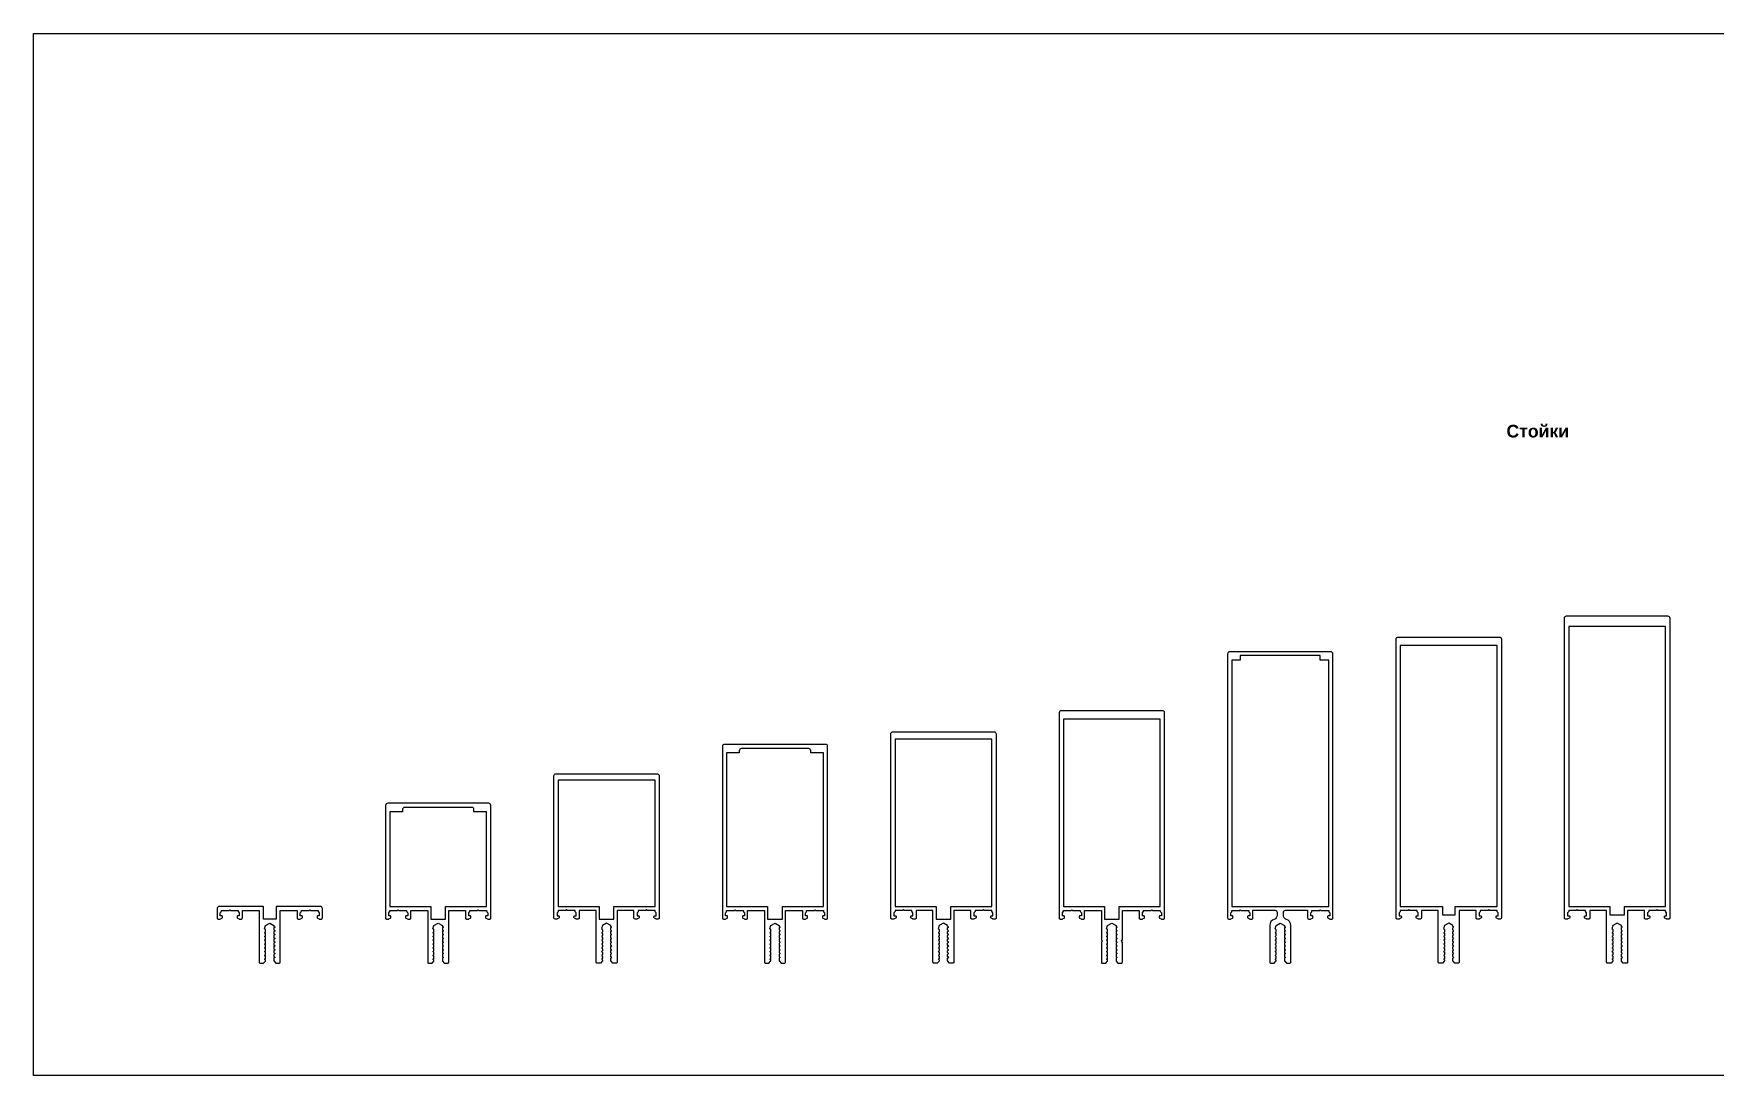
# Model space of a CAD drawing. Header units: millimetres. Extents: x 1744 to 18744, y -2272 to 2782.
# Drawn here: x 1744 to 2542, y 2287 to 2782 of the extents above; entities that cross this region are included whole.
import ezdxf

# ---------------------------------------------------------------- set-up
doc = ezdxf.new("R2010")
doc.units = ezdxf.units.MM
doc.layers.add('Текстовый', color=7, linetype='Continuous', lineweight=9)
doc.styles.add('Каталожный', font='isocpeur.ttf', dxfattribs={"height": 2.5})

# ---------------------------------------------------------------- blocks, each defined once
blk = doc.blocks.new('КП45367')
at = {"color": 146, "true_color": 0x105689}
blk.add_lwpolyline([(3, 26.7), (3, 21), (-3, 21), (-3, 26.7, 0.414214), (-3.3, 27), (-24, 27, 0.414214), (-25, 26), (-25, 21.5, 0.414214), (-24.5, 21), (-23.57, 21, 0.116434), (-23.44, 21.03), (-22.67, 21.42, 0.284079), (-22.5, 21.69), (-22.5, 22.2, 0.414214), (-22.8, 22.5), (-23.5, 22.5), (-23.5, 24), (-23.09, 24.41, 0.198912), (-23, 24.62), (-23, 25), (-19.44, 25, 0.284079), (-19.17, 25.17), (-19, 25.5), (-18.83, 25.17, 0.284079), (-18.56, 25), (-15, 25), (-15, 24.62, 0.198912), (-14.91, 24.41), (-14.5, 24), (-14.5, 22.5), (-15.2, 22.5, 0.414214), (-15.5, 22.2), (-15.5, 21.69, 0.284079), (-15.33, 21.42), (-14.56, 21.03, 0.116434), (-14.43, 21), (-13.5, 21, 0.414214), (-13, 21.5), (-13, 25), (-5, 25), (-5, 0.5, 0.414214), (-4.5, 0), (-3.12, 0, 0.198912), (-2.91, 0.09), (-2.09, 0.91, 0.198912), (-2, 1.12), (-2, 1.46, 0.284079), (-2.17, 1.73), (-2.5, 1.9), (-2.17, 2.07, 0.284079), (-2, 2.34), (-2, 3.26, 0.284079), (-2.17, 3.53), (-2.5, 3.7), (-2.17, 3.87, 0.284079), (-2, 4.14), (-2, 5.06, 0.284079), (-2.17, 5.33), (-2.5, 5.5), (-2.17, 5.67, 0.284079), (-2, 5.94), (-2, 6.86, 0.284079), (-2.17, 7.13), (-2.5, 7.3), (-2.17, 7.47, 0.284079), (-2, 7.74), (-2, 8.66, 0.284079), (-2.17, 8.93), (-2.5, 9.1), (-2.17, 9.27, 0.284079), (-2, 9.54), (-2, 10.46, 0.284079), (-2.17, 10.73), (-2.5, 10.9), (-2.17, 11.07, 0.284079), (-2, 11.34), (-2, 12.26, 0.284079), (-2.17, 12.53), (-2.5, 12.7), (-2.17, 12.87, 0.284079), (-2, 13.14), (-2, 14.06, 0.284079), (-2.17, 14.33), (-2.5, 14.5), (-2.17, 14.67, 0.284079), (-2, 14.94), (-2, 15.86, 0.284079), (-2.17, 16.13), (-2.5, 16.3), (-2, 18), (0, 19), (2, 18), (2, 17.64, 0.284079), (2.17, 17.37), (2.5, 17.2), (2.17, 17.03, 0.284079), (2, 16.76), (2, 15.84, 0.284079), (2.17, 15.57), (2.5, 15.4), (2.17, 15.23, 0.284079), (2, 14.96), (2, 14.04, 0.284079), (2.17, 13.77), (2.5, 13.6), (2.17, 13.43, 0.284079), (2, 13.16), (2, 12.24, 0.284079), (2.17, 11.97), (2.5, 11.8), (2.17, 11.63, 0.284079), (2, 11.36), (2, 10.44, 0.284079), (2.17, 10.17), (2.5, 10), (2.17, 9.83, 0.284079), (2, 9.56), (2, 8.64, 0.284079), (2.17, 8.37), (2.5, 8.2), (2.17, 8.03, 0.284079), (2, 7.76), (2, 6.84, 0.284079), (2.17, 6.57), (2.5, 6.4), (2.17, 6.23, 0.284079), (2, 5.96), (2, 5.04, 0.284079), (2.17, 4.77), (2.5, 4.6), (2.17, 4.43, 0.284079), (2, 4.16), (2, 3.24, 0.284079), (2.17, 2.97), (2.5, 2.8), (2.17, 2.63, 0.284079), (2, 2.36), (2, 1.12, 0.198912), (2.09, 0.91), (2.91, 0.09, 0.198912), (3.12, 0), (4.5, 0, 0.414214), (5, 0.5), (5, 25), (13, 25), (13, 21.5, 0.414214), (13.5, 21), (14.43, 21, 0.116434), (14.56, 21.03), (15.33, 21.42, 0.284079), (15.5, 21.69), (15.5, 22.2, 0.414214), (15.2, 22.5), (14.5, 22.5), (14.5, 24), (14.91, 24.41, 0.198912), (15, 24.62), (15, 25), (18.56, 25, 0.284079), (18.83, 25.17), (19, 25.5), (19.17, 25.17, 0.284079), (19.44, 25), (23, 25), (23, 24.62, 0.198912), (23.09, 24.41), (23.5, 24), (23.5, 22.5), (22.8, 22.5, 0.414214), (22.5, 22.2), (22.5, 21.69, 0.284079), (22.67, 21.42), (23.44, 21.03, 0.116434), (23.57, 21), (24.5, 21, 0.414214), (25, 21.5), (25, 26, 0.414214), (24, 27), (3.3, 27, 0.414214)], format="xyb", close=True, dxfattribs=at)
blk = doc.blocks.new('КП45366')
at = {"color": 146, "true_color": 0x105689}
for points in [[(5, 25), (13, 25), (13, 21.5, 0.414214), (13.5, 21), (14.43, 21, 0.116434), (14.56, 21.03), (15.33, 21.42, 0.284079), (15.5, 21.69), (15.5, 22.2, 0.414214), (15.2, 22.5), (14.5, 22.5), (14.5, 24), (14.91, 24.41, 0.198912), (15, 24.62), (15, 25), (18.56, 25, 0.284079), (18.83, 25.17), (19, 25.5), (19.17, 25.17, 0.284079), (19.44, 25), (23, 25), (23, 24.62, 0.198912), (23.09, 24.41), (23.5, 24), (23.5, 22.5), (22.8, 22.5, 0.414214), (22.5, 22.2), (22.5, 21.69, 0.284079), (22.67, 21.42), (23.44, 21.03, 0.116434), (23.57, 21), (24.5, 21, 0.414214), (25, 21.5), (25, 75, 0.414214), (24, 76), (-24, 76, 0.414214), (-25, 75), (-25, 21.5, 0.414214), (-24.5, 21), (-23.57, 21, 0.116434), (-23.44, 21.03), (-22.67, 21.42, 0.284079), (-22.5, 21.69), (-22.5, 22.2, 0.414214), (-22.8, 22.5), (-23.5, 22.5), (-23.5, 24), (-23.09, 24.41, 0.198912), (-23, 24.62), (-23, 25), (-19.44, 25, 0.284079), (-19.17, 25.17), (-19, 25.5), (-18.83, 25.17, 0.284079), (-18.56, 25), (-15, 25), (-15, 24.62, 0.198912), (-14.91, 24.41), (-14.5, 24), (-14.5, 22.5), (-15.2, 22.5, 0.414214), (-15.5, 22.2), (-15.5, 21.69, 0.284079), (-15.33, 21.42), (-14.56, 21.03, 0.116434), (-14.43, 21), (-13.5, 21, 0.414214), (-13, 21.5), (-13, 25), (-5, 25), (-5, 0.5, 0.414214), (-4.5, 0), (-3.12, 0, 0.198912), (-2.91, 0.09), (-2.09, 0.91, 0.198912), (-2, 1.12), (-2, 1.46, 0.284079), (-2.17, 1.73), (-2.5, 1.9), (-2.17, 2.07, 0.284079), (-2, 2.34), (-2, 3.26, 0.284079), (-2.17, 3.53), (-2.5, 3.7), (-2.17, 3.87, 0.284079), (-2, 4.14), (-2, 5.06, 0.284079), (-2.17, 5.33), (-2.5, 5.5), (-2.17, 5.67, 0.284079), (-2, 5.94), (-2, 6.86, 0.284079), (-2.17, 7.13), (-2.5, 7.3), (-2.17, 7.47, 0.284079), (-2, 7.74), (-2, 8.66, 0.284079), (-2.17, 8.93), (-2.5, 9.1), (-2.17, 9.27, 0.284079), (-2, 9.54), (-2, 10.46, 0.284079), (-2.17, 10.73), (-2.5, 10.9), (-2.17, 11.07, 0.284079), (-2, 11.34), (-2, 12.26, 0.284079), (-2.17, 12.53), (-2.5, 12.7), (-2.17, 12.87, 0.284079), (-2, 13.14), (-2, 14.06, 0.284079), (-2.17, 14.33), (-2.5, 14.5), (-2.17, 14.67, 0.284079), (-2, 14.94), (-2, 15.86, 0.284079), (-2.17, 16.13), (-2.5, 16.3), (-2, 18), (0, 19), (2, 18), (2, 17.64, 0.284079), (2.17, 17.37), (2.5, 17.2), (2.17, 17.03, 0.284079), (2, 16.76), (2, 15.84, 0.284079), (2.17, 15.57), (2.5, 15.4), (2.17, 15.23, 0.284079), (2, 14.96), (2, 14.04, 0.284079), (2.17, 13.77), (2.5, 13.6), (2.17, 13.43, 0.284079), (2, 13.16), (2, 12.24, 0.284079), (2.17, 11.97), (2.5, 11.8), (2.17, 11.63, 0.284079), (2, 11.36), (2, 10.44, 0.284079), (2.17, 10.17), (2.5, 10), (2.17, 9.83, 0.284079), (2, 9.56), (2, 8.64, 0.284079), (2.17, 8.37), (2.5, 8.2), (2.17, 8.03, 0.284079), (2, 7.76), (2, 6.84, 0.284079), (2.17, 6.57), (2.5, 6.4), (2.17, 6.23, 0.284079), (2, 5.96), (2, 5.04, 0.284079), (2.17, 4.77), (2.5, 4.6), (2.17, 4.43, 0.284079), (2, 4.16), (2, 3.24, 0.284079), (2.17, 2.97), (2.5, 2.8), (2.17, 2.63, 0.284079), (2, 2.36), (2, 1.12, 0.198912), (2.09, 0.91), (2.91, 0.09, 0.198912), (3.12, 0), (4.5, 0, 0.414214), (5, 0.5)], [(3.5, 27), (23, 27), (23, 72), (17, 72), (17, 73, 0.414214), (16, 74), (-16, 74, 0.414214), (-17, 73), (-17, 72), (-23, 72), (-23, 27), (-3.5, 27), (-3.5, 21), (3.5, 21)]]:
    blk.add_lwpolyline(points, format="xyb", close=True, dxfattribs=at)
blk = doc.blocks.new('КПC 919')
at = {"color": 146, "true_color": 0x105689}
blk.add_lwpolyline([(23.5, 22.5), (23.5, 24), (23.09, 24.41, -0.198912), (23, 24.62), (23, 25), (19.62, 25, -0.198912), (19.41, 25.09), (19, 25.5), (18.59, 25.09, -0.198912), (18.38, 25), (15, 25), (15, 24.62, -0.198912), (14.91, 24.41), (14.5, 24), (14.5, 22.5), (15.2, 22.5, -0.414214), (15.5, 22.2), (15.5, 21.69, -0.284079), (15.33, 21.42), (14.56, 21.03, -0.116434), (14.43, 21), (13.5, 21, -0.414214), (13, 21.5), (13, 25), (5, 25), (5, 0.5, -0.414214), (4.5, 0), (3.12, 0, -0.198912), (2.91, 0.09), (2.09, 0.91, -0.198912), (2, 1.12), (2, 2.36, -0.284079), (2.17, 2.63), (2.5, 2.8), (2.17, 2.97, -0.284079), (2, 3.24), (2, 4.16, -0.284079), (2.17, 4.43), (2.5, 4.6), (2.17, 4.77, -0.284079), (2, 5.04), (2, 5.96, -0.284079), (2.17, 6.23), (2.5, 6.4), (2.17, 6.57, -0.284079), (2, 6.84), (2, 7.76, -0.284079), (2.17, 8.03), (2.5, 8.2), (2.17, 8.37, -0.284079), (2, 8.64), (2, 9.56, -0.284079), (2.17, 9.83), (2.5, 10), (2.17, 10.17, -0.284079), (2, 10.44), (2, 11.36, -0.284079), (2.17, 11.63), (2.5, 11.8), (2.17, 11.97, -0.284079), (2, 12.24), (2, 13.16, -0.284079), (2.17, 13.43), (2.5, 13.6), (2.17, 13.77, -0.284079), (2, 14.04), (2, 14.96, -0.284079), (2.17, 15.23), (2.5, 15.4), (2.17, 15.57, -0.284079), (2, 15.84), (2, 16.76, -0.284079), (2.17, 17.03), (2.5, 17.2), (2.17, 17.37, -0.284079), (2, 17.64), (2, 18), (0, 19), (-2, 18), (-2.5, 16.3), (-2.17, 16.13, -0.284079), (-2, 15.86), (-2, 14.94, -0.284079), (-2.17, 14.67), (-2.5, 14.5), (-2.17, 14.33, -0.284079), (-2, 14.06), (-2, 13.14, -0.284079), (-2.17, 12.87), (-2.5, 12.7), (-2.17, 12.53, -0.284079), (-2, 12.26), (-2, 11.34, -0.284079), (-2.17, 11.07), (-2.5, 10.9), (-2.17, 10.73, -0.284079), (-2, 10.46), (-2, 9.54, -0.284079), (-2.17, 9.27), (-2.5, 9.1), (-2.17, 8.93, -0.284079), (-2, 8.66), (-2, 7.74, -0.284079), (-2.17, 7.47), (-2.5, 7.3), (-2.17, 7.13, -0.284079), (-2, 6.86), (-2, 5.94, -0.284079), (-2.17, 5.67), (-2.5, 5.5), (-2.17, 5.33, -0.284079), (-2, 5.06), (-2, 4.14, -0.284079), (-2.17, 3.87), (-2.5, 3.7), (-2.17, 3.53, -0.284079), (-2, 3.26), (-2, 2.34, -0.284079), (-2.17, 2.07), (-2.5, 1.9), (-2.17, 1.73, -0.284079), (-2, 1.46), (-2, 1.12, -0.198912), (-2.09, 0.91), (-2.91, 0.09, -0.198912), (-3.12, 0), (-4.5, 0, -0.414214), (-5, 0.5), (-5, 25), (-13, 25), (-13, 21.5, -0.414214), (-13.5, 21), (-14.43, 21, -0.116434), (-14.56, 21.03), (-15.33, 21.42, -0.284079), (-15.5, 21.69), (-15.5, 22.2, -0.414214), (-15.2, 22.5), (-14.5, 22.5), (-14.5, 24), (-14.91, 24.41, -0.198912), (-15, 24.62), (-15, 25), (-18.38, 25, -0.198912), (-18.59, 25.09), (-19, 25.5), (-19.41, 25.09, -0.198912), (-19.62, 25), (-23, 25), (-23, 24.62, -0.198912), (-23.09, 24.41), (-23.5, 24), (-23.5, 22.5), (-22.8, 22.5, -0.414214), (-22.5, 22.2), (-22.5, 21.69, -0.284079), (-22.67, 21.42), (-23.44, 21.03, -0.116434), (-23.57, 21), (-24.5, 21, -0.414214), (-25, 21.5), (-25, 89, -0.414214), (-24, 90), (24, 90, -0.414214), (25, 89), (25, 21.5, -0.414214), (24.5, 21), (23.57, 21, -0.116434), (23.44, 21.03), (22.67, 21.42, -0.284079), (22.5, 21.69), (22.5, 22.2, -0.414214), (22.8, 22.5)], format="xyb", close=True, dxfattribs=at)
blk.add_lwpolyline([(-23, 27), (-3.5, 27), (-3.5, 21), (3.5, 21), (3.5, 27), (23, 27), (23, 87), (-23, 87)], close=True, dxfattribs=at)
blk = doc.blocks.new('КП45370')
at = {"color": 146, "true_color": 0x105689}
for points in [[(5, 25), (13, 25), (13, 21.5, 0.414214), (13.5, 21), (14.43, 21, 0.116434), (14.56, 21.03), (15.33, 21.42, 0.284079), (15.5, 21.69), (15.5, 22.2, 0.414214), (15.2, 22.5), (14.5, 22.5), (14.5, 24), (14.91, 24.41, 0.198912), (15, 24.62), (15, 25), (18.56, 25, 0.284079), (18.83, 25.17), (19, 25.5), (19.17, 25.17, 0.284079), (19.44, 25), (23, 25), (23, 24.62, 0.198912), (23.09, 24.41), (23.5, 24), (23.5, 22.5), (22.8, 22.5, 0.414214), (22.5, 22.2), (22.5, 21.69, 0.284079), (22.67, 21.42), (23.44, 21.03, 0.116434), (23.57, 21), (24.5, 21, 0.414214), (25, 21.5), (25, 103, 0.414214), (24, 104), (-24, 104, 0.414214), (-25, 103), (-25, 21.5, 0.414214), (-24.5, 21), (-23.57, 21, 0.116434), (-23.44, 21.03), (-22.67, 21.42, 0.284079), (-22.5, 21.69), (-22.5, 22.2, 0.414214), (-22.8, 22.5), (-23.5, 22.5), (-23.5, 24), (-23.09, 24.41, 0.198912), (-23, 24.62), (-23, 25), (-19.44, 25, 0.284079), (-19.17, 25.17), (-19, 25.5), (-18.83, 25.17, 0.284079), (-18.56, 25), (-15, 25), (-15, 24.62, 0.198912), (-14.91, 24.41), (-14.5, 24), (-14.5, 22.5), (-15.2, 22.5, 0.414214), (-15.5, 22.2), (-15.5, 21.69, 0.284079), (-15.33, 21.42), (-14.56, 21.03, 0.116434), (-14.43, 21), (-13.5, 21, 0.414214), (-13, 21.5), (-13, 25), (-5, 25), (-5, 0.5, 0.414214), (-4.5, 0), (-3.12, 0, 0.198912), (-2.91, 0.09), (-2.09, 0.91, 0.198912), (-2, 1.12), (-2, 1.46, 0.284079), (-2.17, 1.73), (-2.5, 1.9), (-2.17, 2.07, 0.284079), (-2, 2.34), (-2, 3.26, 0.284079), (-2.17, 3.53), (-2.5, 3.7), (-2.17, 3.87, 0.284079), (-2, 4.14), (-2, 5.06, 0.284079), (-2.17, 5.33), (-2.5, 5.5), (-2.17, 5.67, 0.284079), (-2, 5.94), (-2, 6.86, 0.284079), (-2.17, 7.13), (-2.5, 7.3), (-2.17, 7.47, 0.284079), (-2, 7.74), (-2, 8.66, 0.284079), (-2.17, 8.93), (-2.5, 9.1), (-2.17, 9.27, 0.284079), (-2, 9.54), (-2, 10.46, 0.284079), (-2.17, 10.73), (-2.5, 10.9), (-2.17, 11.07, 0.284079), (-2, 11.34), (-2, 12.26, 0.284079), (-2.17, 12.53), (-2.5, 12.7), (-2.17, 12.87, 0.284079), (-2, 13.14), (-2, 14.06, 0.284079), (-2.17, 14.33), (-2.5, 14.5), (-2.17, 14.67, 0.284079), (-2, 14.94), (-2, 15.86, 0.284079), (-2.17, 16.13), (-2.5, 16.3), (-2, 18), (0, 19), (2, 18), (2, 17.64, 0.284079), (2.17, 17.37), (2.5, 17.2), (2.17, 17.03, 0.284079), (2, 16.76), (2, 15.84, 0.284079), (2.17, 15.57), (2.5, 15.4), (2.17, 15.23, 0.284079), (2, 14.96), (2, 14.04, 0.284079), (2.17, 13.77), (2.5, 13.6), (2.17, 13.43, 0.284079), (2, 13.16), (2, 12.24, 0.284079), (2.17, 11.97), (2.5, 11.8), (2.17, 11.63, 0.284079), (2, 11.36), (2, 10.44, 0.284079), (2.17, 10.17), (2.5, 10), (2.17, 9.83, 0.284079), (2, 9.56), (2, 8.64, 0.284079), (2.17, 8.37), (2.5, 8.2), (2.17, 8.03, 0.284079), (2, 7.76), (2, 6.84, 0.284079), (2.17, 6.57), (2.5, 6.4), (2.17, 6.23, 0.284079), (2, 5.96), (2, 5.04, 0.284079), (2.17, 4.77), (2.5, 4.6), (2.17, 4.43, 0.284079), (2, 4.16), (2, 3.24, 0.284079), (2.17, 2.97), (2.5, 2.8), (2.17, 2.63, 0.284079), (2, 2.36), (2, 1.12, 0.198912), (2.09, 0.91), (2.91, 0.09, 0.198912), (3.12, 0), (4.5, 0, 0.414214), (5, 0.5)], [(3.5, 27), (23, 27), (23, 100), (17, 100), (17, 101, 0.414214), (16, 102), (-16, 102, 0.414214), (-17, 101), (-17, 100), (-23, 100), (-23, 27), (-3.5, 27), (-3.5, 21), (3.5, 21)]]:
    blk.add_lwpolyline(points, format="xyb", close=True, dxfattribs=at)
blk = doc.blocks.new('КПC 1161')
at = {"color": 146, "true_color": 0x105689}
blk.add_lwpolyline([(23.5, 22.5), (23.5, 24), (23.09, 24.41, -0.198912), (23, 24.62), (23, 25), (19.62, 25, -0.198912), (19.41, 25.09), (19, 25.5), (18.59, 25.09, -0.198912), (18.38, 25), (15, 25), (15, 24.62, -0.198912), (14.91, 24.41), (14.5, 24), (14.5, 22.5), (15.2, 22.5, -0.414214), (15.5, 22.2), (15.5, 21.69, -0.284079), (15.33, 21.42), (14.56, 21.03, -0.116434), (14.43, 21), (13.5, 21, -0.414214), (13, 21.5), (13, 25), (5, 25), (5, 0.5, -0.414214), (4.5, 0), (3.12, 0, -0.198912), (2.91, 0.09), (2.09, 0.91, -0.198912), (2, 1.12), (2, 2.36, -0.284079), (2.17, 2.63), (2.5, 2.8), (2.17, 2.97, -0.284079), (2, 3.24), (2, 4.16, -0.284079), (2.17, 4.43), (2.5, 4.6), (2.17, 4.77, -0.284079), (2, 5.04), (2, 5.96, -0.284079), (2.17, 6.23), (2.5, 6.4), (2.17, 6.57, -0.284079), (2, 6.84), (2, 7.76, -0.284079), (2.17, 8.03), (2.5, 8.2), (2.17, 8.37, -0.284079), (2, 8.64), (2, 9.56, -0.284079), (2.17, 9.83), (2.5, 10), (2.17, 10.17, -0.284079), (2, 10.44), (2, 11.36, -0.284079), (2.17, 11.63), (2.5, 11.8), (2.17, 11.97, -0.284079), (2, 12.24), (2, 13.16, -0.284079), (2.17, 13.43), (2.5, 13.6), (2.17, 13.77, -0.284079), (2, 14.04), (2, 14.96, -0.284079), (2.17, 15.23), (2.5, 15.4), (2.17, 15.57, -0.284079), (2, 15.84), (2, 16.76, -0.284079), (2.17, 17.03), (2.5, 17.2), (2.17, 17.37, -0.284079), (2, 17.64), (2, 18), (0, 19), (-2, 18), (-2.5, 16.3), (-2.17, 16.13, -0.284079), (-2, 15.86), (-2, 14.94, -0.284079), (-2.17, 14.67), (-2.5, 14.5), (-2.17, 14.33, -0.284079), (-2, 14.06), (-2, 13.14, -0.284079), (-2.17, 12.87), (-2.5, 12.7), (-2.17, 12.53, -0.284079), (-2, 12.26), (-2, 11.34, -0.284079), (-2.17, 11.07), (-2.5, 10.9), (-2.17, 10.73, -0.284079), (-2, 10.46), (-2, 9.54, -0.284079), (-2.17, 9.27), (-2.5, 9.1), (-2.17, 8.93, -0.284079), (-2, 8.66), (-2, 7.74, -0.284079), (-2.17, 7.47), (-2.5, 7.3), (-2.17, 7.13, -0.284079), (-2, 6.86), (-2, 5.94, -0.284079), (-2.17, 5.67), (-2.5, 5.5), (-2.17, 5.33, -0.284079), (-2, 5.06), (-2, 4.14, -0.284079), (-2.17, 3.87), (-2.5, 3.7), (-2.17, 3.53, -0.284079), (-2, 3.26), (-2, 2.34, -0.284079), (-2.17, 2.07), (-2.5, 1.9), (-2.17, 1.73, -0.284079), (-2, 1.46), (-2, 1.12, -0.198912), (-2.09, 0.91), (-2.91, 0.09, -0.198912), (-3.12, 0), (-4.5, 0, -0.414214), (-5, 0.5), (-5, 25), (-13, 25), (-13, 21.5, -0.414214), (-13.5, 21), (-14.43, 21, -0.116434), (-14.56, 21.03), (-15.33, 21.42, -0.284079), (-15.5, 21.69), (-15.5, 22.2, -0.414214), (-15.2, 22.5), (-14.5, 22.5), (-14.5, 24), (-14.91, 24.41, -0.198912), (-15, 24.62), (-15, 25), (-18.38, 25, -0.198912), (-18.59, 25.09), (-19, 25.5), (-19.41, 25.09, -0.198912), (-19.62, 25), (-23, 25), (-23, 24.62, -0.198912), (-23.09, 24.41), (-23.5, 24), (-23.5, 22.5), (-22.8, 22.5, -0.414214), (-22.5, 22.2), (-22.5, 21.69, -0.284079), (-22.67, 21.42), (-23.44, 21.03, -0.116434), (-23.57, 21), (-24.5, 21, -0.414214), (-25, 21.5), (-25, 109, -0.414214), (-24, 110), (24, 110, -0.414214), (25, 109), (25, 21.5, -0.414214), (24.5, 21), (23.57, 21, -0.116434), (23.44, 21.03), (22.67, 21.42, -0.284079), (22.5, 21.69), (22.5, 22.2, -0.414214), (22.8, 22.5)], format="xyb", close=True, dxfattribs=at)
blk.add_lwpolyline([(-23, 27), (-3.5, 27), (-3.5, 21), (3.5, 21), (3.5, 27), (23, 27), (23, 106.5), (-23, 106.5)], close=True, dxfattribs=at)
blk = doc.blocks.new('КП45548')
at = {"color": 146, "true_color": 0x105689}
blk.add_lwpolyline([(-25, 21.5, 0.414214), (-24.5, 21), (-23.57, 21, 0.116434), (-23.44, 21.03), (-22.67, 21.42, 0.284079), (-22.5, 21.69), (-22.5, 22.2, 0.414214), (-22.8, 22.5), (-23.5, 22.5), (-23.5, 24), (-23.09, 24.41, 0.198912), (-23, 24.62), (-23, 25), (-19.44, 25, 0.284079), (-19.17, 25.17), (-19, 25.5), (-18.83, 25.17, 0.284079), (-18.56, 25), (-15, 25), (-15, 24.62, 0.198912), (-14.91, 24.41), (-14.5, 24), (-14.5, 22.5), (-15.2, 22.5, 0.414214), (-15.5, 22.2), (-15.5, 21.69, 0.284079), (-15.33, 21.42), (-14.56, 21.03, 0.116434), (-14.43, 21), (-13.5, 21, 0.414214), (-13, 21.5), (-13, 25), (-5, 25), (-5, 11.12, 0.198912), (-4.91, 10.91), (-4.5, 10.5), (-4.91, 10.09, 0.198912), (-5, 9.88), (-5, 0.5, 0.414214), (-4.5, 0), (-3.12, 0, 0.198912), (-2.91, 0.09), (-2.09, 0.91, 0.198912), (-2, 1.12), (-2, 1.46, 0.284079), (-2.17, 1.73), (-2.5, 1.9), (-2.17, 2.07, 0.284079), (-2, 2.34), (-2, 3.26, 0.284079), (-2.17, 3.53), (-2.5, 3.7), (-2.17, 3.87, 0.284079), (-2, 4.14), (-2, 5.06, 0.284079), (-2.17, 5.33), (-2.5, 5.5), (-2.17, 5.67, 0.284079), (-2, 5.94), (-2, 6.86, 0.284079), (-2.17, 7.13), (-2.5, 7.3), (-2.17, 7.47, 0.284079), (-2, 7.74), (-2, 8.66, 0.284079), (-2.17, 8.93), (-2.5, 9.1), (-2.17, 9.27, 0.284079), (-2, 9.54), (-2, 10.46, 0.284079), (-2.17, 10.73), (-2.5, 10.9), (-2.17, 11.07, 0.284079), (-2, 11.34), (-2, 12.26, 0.284079), (-2.17, 12.53), (-2.5, 12.7), (-2.17, 12.87, 0.284079), (-2, 13.14), (-2, 14.06, 0.284079), (-2.17, 14.33), (-2.5, 14.5), (-2.17, 14.67, 0.284079), (-2, 14.94), (-2, 15.86, 0.284079), (-2.17, 16.13), (-2.5, 16.3), (-2, 18), (0, 19), (2, 18), (2, 17.64, 0.284079), (2.17, 17.37), (2.5, 17.2), (2.17, 17.03, 0.284079), (2, 16.76), (2, 15.84, 0.284079), (2.17, 15.57), (2.5, 15.4), (2.17, 15.23, 0.284079), (2, 14.96), (2, 14.04, 0.284079), (2.17, 13.77), (2.5, 13.6), (2.17, 13.43, 0.284079), (2, 13.16), (2, 12.24, 0.284079), (2.17, 11.97), (2.5, 11.8), (2.17, 11.63, 0.284079), (2, 11.36), (2, 10.44, 0.284079), (2.17, 10.17), (2.5, 10), (2.17, 9.83, 0.284079), (2, 9.56), (2, 8.64, 0.284079), (2.17, 8.37), (2.5, 8.2), (2.17, 8.03, 0.284079), (2, 7.76), (2, 6.84, 0.284079), (2.17, 6.57), (2.5, 6.4), (2.17, 6.23, 0.284079), (2, 5.96), (2, 5.04, 0.284079), (2.17, 4.77), (2.5, 4.6), (2.17, 4.43, 0.284079), (2, 4.16), (2, 3.24, 0.284079), (2.17, 2.97), (2.5, 2.8), (2.17, 2.63, 0.284079), (2, 2.36), (2, 1.12, 0.198912), (2.09, 0.91), (2.91, 0.09, 0.198912), (3.12, 0), (4.5, 0, 0.414214), (5, 0.5), (5, 9.88, 0.198912), (4.91, 10.09), (4.5, 10.5), (4.91, 10.91, 0.198912), (5, 11.12), (5, 25), (13, 25), (13, 21.5, 0.414214), (13.5, 21), (14.43, 21, 0.116434), (14.56, 21.03), (15.33, 21.42, 0.284079), (15.5, 21.69), (15.5, 22.2, 0.414214), (15.2, 22.5), (14.5, 22.5), (14.5, 24), (14.91, 24.41, 0.198912), (15, 24.62), (15, 25), (18.56, 25, 0.284079), (18.83, 25.17), (19, 25.5), (19.17, 25.17, 0.284079), (19.44, 25), (23, 25), (23, 24.62, 0.198912), (23.09, 24.41), (23.5, 24), (23.5, 22.5), (22.8, 22.5, 0.414214), (22.5, 22.2), (22.5, 21.69, 0.284079), (22.67, 21.42), (23.44, 21.03, 0.116434), (23.57, 21), (24.5, 21, 0.414214), (25, 21.5), (25, 119, 0.414214), (24, 120), (-24, 120, 0.414214), (-25, 119)], format="xyb", close=True, dxfattribs=at)
blk.add_lwpolyline([(-3.5, 27), (-3.5, 21), (3.5, 21), (3.5, 27), (23, 27), (23, 116), (-23, 116), (-23, 27)], close=True, dxfattribs=at)
blk = doc.blocks.new('КП45372')
at = {"color": 146, "true_color": 0x105689}
blk.add_lwpolyline([(-13, 25.2), (-2.5, 25.2, -0.414214), (-1.5, 24.2), (-1.5, 22.77, -0.327538), (-2.9, 20.86, 0.327538), (-5, 18), (-5, 0.5, 0.414214), (-4.5, 0), (-3.12, 0, 0.198912), (-2.91, 0.09), (-2.09, 0.91, 0.198912), (-2, 1.12), (-2, 1.46, 0.284079), (-2.17, 1.73), (-2.5, 1.9), (-2.17, 2.07, 0.284079), (-2, 2.34), (-2, 3.26, 0.284079), (-2.17, 3.53), (-2.5, 3.7), (-2.17, 3.87, 0.284079), (-2, 4.14), (-2, 5.06, 0.284079), (-2.17, 5.33), (-2.5, 5.5), (-2.17, 5.67, 0.284079), (-2, 5.94), (-2, 6.86, 0.284079), (-2.17, 7.13), (-2.5, 7.3), (-2.17, 7.47, 0.284079), (-2, 7.74), (-2, 8.66, 0.284079), (-2.17, 8.93), (-2.5, 9.1), (-2.17, 9.27, 0.284079), (-2, 9.54), (-2, 10.46, 0.284079), (-2.17, 10.73), (-2.5, 10.9), (-2.17, 11.07, 0.284079), (-2, 11.34), (-2, 12.26, 0.284079), (-2.17, 12.53), (-2.5, 12.7), (-2.17, 12.87, 0.284079), (-2, 13.14), (-2, 14.06, 0.284079), (-2.17, 14.33), (-2.5, 14.5), (-2.17, 14.67, 0.284079), (-2, 14.94), (-2, 15.86, 0.284079), (-2.17, 16.13), (-2.5, 16.3), (-2, 18), (0, 19), (2, 18), (2, 17.64, 0.284079), (2.17, 17.37), (2.5, 17.2), (2.17, 17.03, 0.284079), (2, 16.76), (2, 15.84, 0.284079), (2.17, 15.57), (2.5, 15.4), (2.17, 15.23, 0.284079), (2, 14.96), (2, 14.04, 0.284079), (2.17, 13.77), (2.5, 13.6), (2.17, 13.43, 0.284079), (2, 13.16), (2, 12.24, 0.284079), (2.17, 11.97), (2.5, 11.8), (2.17, 11.63, 0.284079), (2, 11.36), (2, 10.44, 0.284079), (2.17, 10.17), (2.5, 10), (2.17, 9.83, 0.284079), (2, 9.56), (2, 8.64, 0.284079), (2.17, 8.37), (2.5, 8.2), (2.17, 8.03, 0.284079), (2, 7.76), (2, 6.84, 0.284079), (2.17, 6.57), (2.5, 6.4), (2.17, 6.23, 0.284079), (2, 5.96), (2, 5.04, 0.284079), (2.17, 4.77), (2.5, 4.6), (2.17, 4.43, 0.284079), (2, 4.16), (2, 3.24, 0.284079), (2.17, 2.97), (2.5, 2.8), (2.17, 2.63, 0.284079), (2, 2.36), (2, 1.12, 0.198912), (2.09, 0.91), (2.91, 0.09, 0.198912), (3.12, 0), (4.5, 0, 0.414214), (5, 0.5), (5, 18, 0.327538), (2.9, 20.86, -0.327538), (1.5, 22.77), (1.5, 24.2, -0.414214), (2.5, 25.2), (13, 25.2), (13, 21.5, 0.414214), (13.5, 21), (14.43, 21, 0.116434), (14.56, 21.03), (15.33, 21.42, 0.284079), (15.5, 21.69), (15.5, 22.2, 0.414214), (15.2, 22.5), (14.5, 22.5), (14.5, 24), (14.91, 24.41, 0.198912), (15, 24.62), (15, 25), (18.56, 25, 0.284079), (18.83, 25.17), (19, 25.5), (19.17, 25.17, 0.284079), (19.44, 25), (23, 25), (23, 24.62, 0.198912), (23.09, 24.41), (23.5, 24), (23.5, 22.5), (22.8, 22.5, 0.414214), (22.5, 22.2), (22.5, 21.69, 0.284079), (22.67, 21.42), (23.44, 21.03, 0.116434), (23.57, 21), (24.5, 21, 0.414214), (25, 21.5), (25, 147, 0.414214), (24, 148), (-24, 148, 0.414214), (-25, 147), (-25, 21.5, 0.414214), (-24.5, 21), (-23.57, 21, 0.116434), (-23.44, 21.03), (-22.67, 21.42, 0.284079), (-22.5, 21.69), (-22.5, 22.2, 0.414214), (-22.8, 22.5), (-23.5, 22.5), (-23.5, 24), (-23.09, 24.41, 0.198912), (-23, 24.62), (-23, 25), (-19.44, 25, 0.284079), (-19.17, 25.17), (-19, 25.5), (-18.83, 25.17, 0.284079), (-18.56, 25), (-15, 25), (-15, 24.62, 0.198912), (-14.91, 24.41), (-14.5, 24), (-14.5, 22.5), (-15.2, 22.5, 0.414214), (-15.5, 22.2), (-15.5, 21.69, 0.284079), (-15.33, 21.42), (-14.56, 21.03, 0.116434), (-14.43, 21), (-13.5, 21, 0.414214), (-13, 21.5)], format="xyb", close=True, dxfattribs=at)
blk.add_lwpolyline([(23, 27), (23, 144), (19, 144), (19, 146.2), (-19, 146.2), (-19, 144), (-23, 144), (-23, 27)], close=True, dxfattribs=at)
blk = doc.blocks.new('КПС 924')
at = {"color": 146, "true_color": 0x105689}
blk.add_lwpolyline([(23.5, 22.5), (23.5, 24), (23.09, 24.41, -0.198912), (23, 24.62), (23, 25), (19.62, 25, -0.198912), (19.41, 25.09), (19, 25.5), (18.59, 25.09, -0.198912), (18.38, 25), (15, 25), (15, 24.62, -0.198912), (14.91, 24.41), (14.5, 24), (14.5, 22.5), (15.2, 22.5, -0.414214), (15.5, 22.2), (15.5, 21.69, -0.284079), (15.33, 21.42), (14.56, 21.03, -0.116434), (14.43, 21), (13.5, 21, -0.414214), (13, 21.5), (13, 25), (5, 25), (5, 0.5, -0.414214), (4.5, 0), (3.12, 0, -0.198912), (2.91, 0.09), (2.09, 0.91, -0.198912), (2, 1.12), (2, 2.36, -0.284079), (2.17, 2.63), (2.5, 2.8), (2.17, 2.97, -0.284079), (2, 3.24), (2, 4.16, -0.284079), (2.17, 4.43), (2.5, 4.6), (2.17, 4.77, -0.284079), (2, 5.04), (2, 5.96, -0.284079), (2.17, 6.23), (2.5, 6.4), (2.17, 6.57, -0.284079), (2, 6.84), (2, 7.76, -0.284079), (2.17, 8.03), (2.5, 8.2), (2.17, 8.37, -0.284079), (2, 8.64), (2, 9.56, -0.284079), (2.17, 9.83), (2.5, 10), (2.17, 10.17, -0.284079), (2, 10.44), (2, 11.36, -0.284079), (2.17, 11.63), (2.5, 11.8), (2.17, 11.97, -0.284079), (2, 12.24), (2, 13.16, -0.284079), (2.17, 13.43), (2.5, 13.6), (2.17, 13.77, -0.284079), (2, 14.04), (2, 14.96, -0.284079), (2.17, 15.23), (2.5, 15.4), (2.17, 15.57, -0.284079), (2, 15.84), (2, 16.76, -0.284079), (2.17, 17.03), (2.5, 17.2), (2.17, 17.37, -0.284079), (2, 17.64), (2, 18), (0, 19), (-2, 18), (-2.5, 16.3), (-2.17, 16.13, -0.284079), (-2, 15.86), (-2, 14.94, -0.284079), (-2.17, 14.67), (-2.5, 14.5), (-2.17, 14.33, -0.284079), (-2, 14.06), (-2, 13.14, -0.284079), (-2.17, 12.87), (-2.5, 12.7), (-2.17, 12.53, -0.284079), (-2, 12.26), (-2, 11.34, -0.284079), (-2.17, 11.07), (-2.5, 10.9), (-2.17, 10.73, -0.284079), (-2, 10.46), (-2, 9.54, -0.284079), (-2.17, 9.27), (-2.5, 9.1), (-2.17, 8.93, -0.284079), (-2, 8.66), (-2, 7.74, -0.284079), (-2.17, 7.47), (-2.5, 7.3), (-2.17, 7.13, -0.284079), (-2, 6.86), (-2, 5.94, -0.284079), (-2.17, 5.67), (-2.5, 5.5), (-2.17, 5.33, -0.284079), (-2, 5.06), (-2, 4.14, -0.284079), (-2.17, 3.87), (-2.5, 3.7), (-2.17, 3.53, -0.284079), (-2, 3.26), (-2, 2.34, -0.284079), (-2.17, 2.07), (-2.5, 1.9), (-2.17, 1.73, -0.284079), (-2, 1.46), (-2, 1.12, -0.198912), (-2.09, 0.91), (-2.91, 0.09, -0.198912), (-3.12, 0), (-4.5, 0, -0.414214), (-5, 0.5), (-5, 25), (-13, 25), (-13, 21.5, -0.414214), (-13.5, 21), (-14.43, 21, -0.116434), (-14.56, 21.03), (-15.33, 21.42, -0.284079), (-15.5, 21.69), (-15.5, 22.2, -0.414214), (-15.2, 22.5), (-14.5, 22.5), (-14.5, 24), (-14.91, 24.41, -0.198912), (-15, 24.62), (-15, 25), (-18.38, 25, -0.198912), (-18.59, 25.09), (-19, 25.5), (-19.41, 25.09, -0.198912), (-19.62, 25), (-23, 25), (-23, 24.62, -0.198912), (-23.09, 24.41), (-23.5, 24), (-23.5, 22.5), (-22.8, 22.5, -0.414214), (-22.5, 22.2), (-22.5, 21.69, -0.284079), (-22.67, 21.42), (-23.44, 21.03, -0.116434), (-23.57, 21), (-24.5, 21, -0.414214), (-25, 21.5), (-25, 154, -0.414214), (-24, 155), (24, 155, -0.414214), (25, 154), (25, 21.5, -0.414214), (24.5, 21), (23.57, 21, -0.116434), (23.44, 21.03), (22.67, 21.42, -0.284079), (22.5, 21.69), (22.5, 22.2, -0.414214), (22.8, 22.5)], format="xyb", close=True, dxfattribs=at)
blk.add_lwpolyline([(-23, 27), (-3, 27), (-3, 23), (3, 23), (3, 27), (23, 27), (23, 151), (-23, 151)], close=True, dxfattribs=at)
blk = doc.blocks.new('КПС 584')
at = {"color": 146, "true_color": 0x105689}
blk.add_lwpolyline([(23.5, 22.5), (23.5, 24), (23.09, 24.41, -0.198912), (23, 24.62), (23, 25), (19.62, 25, -0.198912), (19.41, 25.09), (19, 25.5), (18.59, 25.09, -0.198912), (18.38, 25), (15, 25), (15, 24.62, -0.198912), (14.91, 24.41), (14.5, 24), (14.5, 22.5), (15.2, 22.5, -0.414214), (15.5, 22.2), (15.5, 21.69, -0.284079), (15.33, 21.42), (14.56, 21.03, -0.116434), (14.43, 21), (13.5, 21, -0.414214), (13, 21.5), (13, 25), (5, 25), (5, 0.5, -0.414214), (4.5, 0), (3.12, 0, -0.198912), (2.91, 0.09), (2.09, 0.91, -0.198912), (2, 1.12), (2, 2.36, -0.284079), (2.17, 2.63), (2.5, 2.8), (2.17, 2.97, -0.284079), (2, 3.24), (2, 4.16, -0.284079), (2.17, 4.43), (2.5, 4.6), (2.17, 4.77, -0.284079), (2, 5.04), (2, 5.96, -0.284079), (2.17, 6.23), (2.5, 6.4), (2.17, 6.57, -0.284079), (2, 6.84), (2, 7.76, -0.284079), (2.17, 8.03), (2.5, 8.2), (2.17, 8.37, -0.284079), (2, 8.64), (2, 9.56, -0.284079), (2.17, 9.83), (2.5, 10), (2.17, 10.17, -0.284079), (2, 10.44), (2, 11.36, -0.284079), (2.17, 11.63), (2.5, 11.8), (2.17, 11.97, -0.284079), (2, 12.24), (2, 13.16, -0.284079), (2.17, 13.43), (2.5, 13.6), (2.17, 13.77, -0.284079), (2, 14.04), (2, 14.96, -0.284079), (2.17, 15.23), (2.5, 15.4), (2.17, 15.57, -0.284079), (2, 15.84), (2, 16.76, -0.284079), (2.17, 17.03), (2.5, 17.2), (2.17, 17.37, -0.284079), (2, 17.64), (2, 18), (0, 19), (-2, 18), (-2.5, 16.3), (-2.17, 16.13, -0.284079), (-2, 15.86), (-2, 14.94, -0.284079), (-2.17, 14.67), (-2.5, 14.5), (-2.17, 14.33, -0.284079), (-2, 14.06), (-2, 13.14, -0.284079), (-2.17, 12.87), (-2.5, 12.7), (-2.17, 12.53, -0.284079), (-2, 12.26), (-2, 11.34, -0.284079), (-2.17, 11.07), (-2.5, 10.9), (-2.17, 10.73, -0.284079), (-2, 10.46), (-2, 9.54, -0.284079), (-2.17, 9.27), (-2.5, 9.1), (-2.17, 8.93, -0.284079), (-2, 8.66), (-2, 7.74, -0.284079), (-2.17, 7.47), (-2.5, 7.3), (-2.17, 7.13, -0.284079), (-2, 6.86), (-2, 5.94, -0.284079), (-2.17, 5.67), (-2.5, 5.5), (-2.17, 5.33, -0.284079), (-2, 5.06), (-2, 4.14, -0.284079), (-2.17, 3.87), (-2.5, 3.7), (-2.17, 3.53, -0.284079), (-2, 3.26), (-2, 2.34, -0.284079), (-2.17, 2.07), (-2.5, 1.9), (-2.17, 1.73, -0.284079), (-2, 1.46), (-2, 1.12, -0.198912), (-2.09, 0.91), (-2.91, 0.09, -0.198912), (-3.12, 0), (-4.5, 0, -0.414214), (-5, 0.5), (-5, 25), (-13, 25), (-13, 21.5, -0.414214), (-13.5, 21), (-14.43, 21, -0.116434), (-14.56, 21.03), (-15.33, 21.42, -0.284079), (-15.5, 21.69), (-15.5, 22.2, -0.414214), (-15.2, 22.5), (-14.5, 22.5), (-14.5, 24), (-14.91, 24.41, -0.198912), (-15, 24.62), (-15, 25), (-18.38, 25, -0.198912), (-18.59, 25.09), (-19, 25.5), (-19.41, 25.09, -0.198912), (-19.62, 25), (-23, 25), (-23, 24.62, -0.198912), (-23.09, 24.41), (-23.5, 24), (-23.5, 22.5), (-22.8, 22.5, -0.414214), (-22.5, 22.2), (-22.5, 21.69, -0.284079), (-22.67, 21.42), (-23.44, 21.03, -0.116434), (-23.57, 21), (-24.5, 21, -0.414214), (-25, 21.5), (-25, 164, -0.414214), (-24, 165), (24, 165, -0.414214), (25, 164), (25, 21.5, -0.414214), (24.5, 21), (23.57, 21, -0.116434), (23.44, 21.03), (22.67, 21.42, -0.284079), (22.5, 21.69), (22.5, 22.2, -0.414214), (22.8, 22.5)], format="xyb", close=True, dxfattribs=at)
blk.add_lwpolyline([(-23, 27), (-3.5, 27), (-3.5, 23), (3.5, 23), (3.5, 27), (23, 27), (23, 160), (-23, 160)], close=True, dxfattribs=at)

msp = doc.modelspace()

# ---------------------------------------------------------------- linework, layer by layer
msp.add_lwpolyline([(3225.02, 2287.127), (1743.527, 2287.127), (1743.527, 2782.092), (3225.02, 2782.092)], close=True)

# ---------------------------------------------------------------- block references
for name, p in [('КПС 584', (2495.695, 2340.405)), ('КПС 924', (2415.695, 2340.405)), ('КП45372', (2335.695, 2340.405)), ('КП45548', (2255.695, 2340.405)), ('КПC 1161', (2175.695, 2340.405)), ('КП45370', (2095.695, 2340.405)), ('КПC 919', (2015.695, 2340.405)), ('КП45366', (1935.695, 2340.405)), ('КП45367', (1855.695, 2340.405))]:
    msp.add_blockref(name, p)

# ---------------------------------------------------------------- texts
at = {"layer": 'Текстовый', "color": 2, "linetype": 'Continuous', "insert": (2323.687, 2596.211), "char_height": 6, "width": 268.63099, "attachment_point": 1, "style": 'Каталожный'}
msp.add_mtext('\\pxqc;{\\fArial|b1|i0|c204|p34;Стойки}', dxfattribs=at)

doc.saveas('drawing.dxf')
